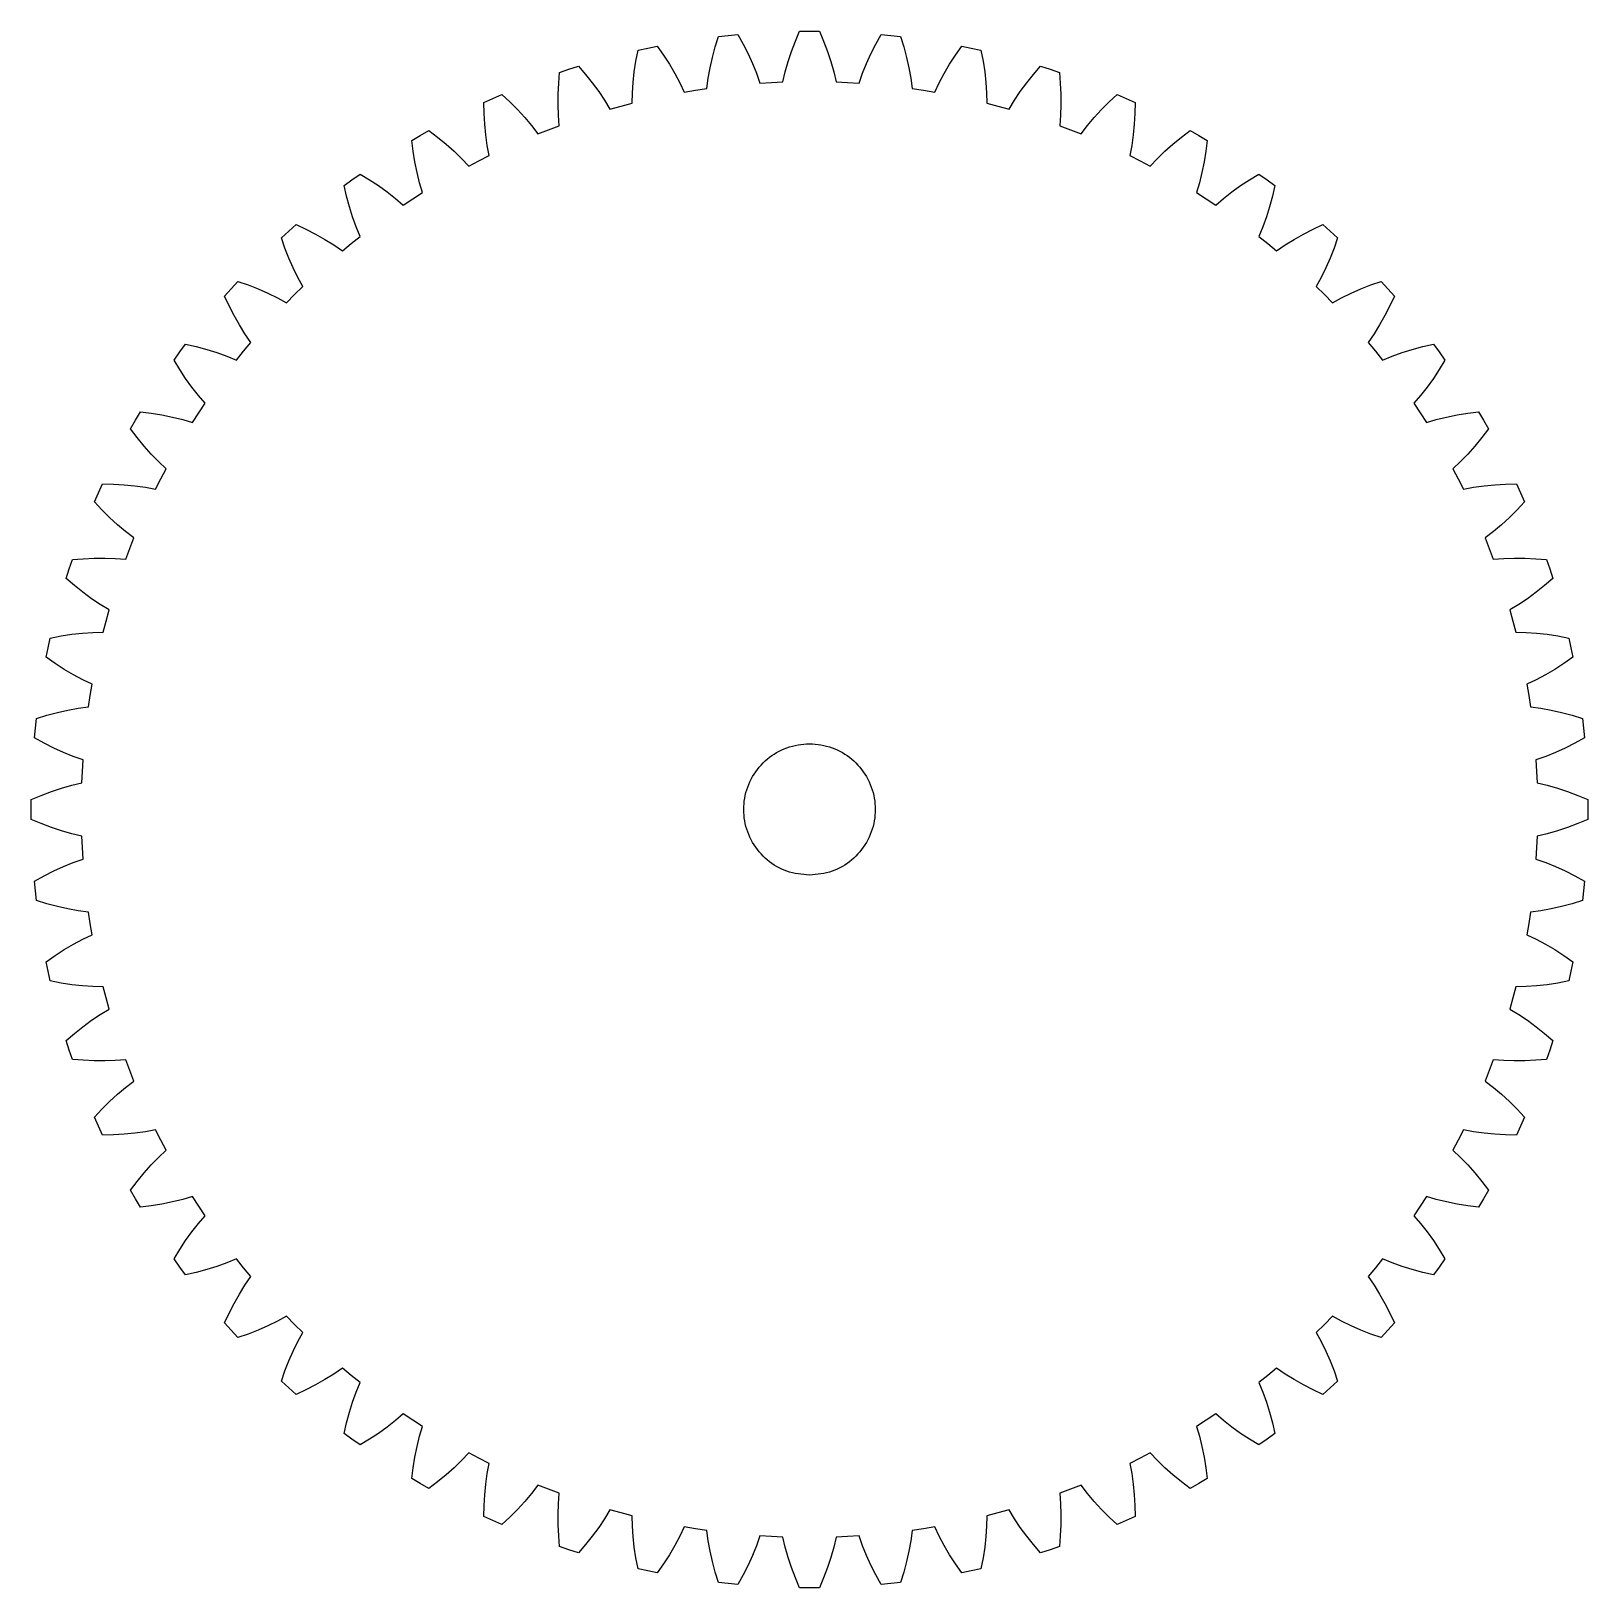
# Model space of a CAD drawing. Extents: x -45 to 256, y -4 to 297.
import ezdxf

# ---------------------------------------------------------------- set-up
doc = ezdxf.new("R2010")
doc.units = 0
doc.layers.add('Layer_1', color=7, linetype='CONTINUOUS')

msp = doc.modelspace()

# ---------------------------------------------------------------- linework, layer by layer
at = {"layer": 'Layer_1', "color": 7}
for p, q in [((87.605447, 294.07406), (88.220211, 296.102871)), ((88.220211, 296.102871), (90.114092, 296.314086)), ((90.114092, 296.314086), (92.010512, 296.501256)), ((92.010512, 296.501256), (93.033652, 294.6446)), ((102.36248, 293.215935), (103.104273, 295.172384)), ((103.104273, 295.172384), (103.927741, 297.125813)), ((103.927741, 297.125813), (105.833333, 297.137892)), ((105.833333, 297.137892), (107.738926, 297.125813)), ((107.738926, 297.125813), (108.562394, 295.172384)), ((108.562394, 295.172384), (109.304187, 293.215935)), ((118.633014, 294.6446), (119.656154, 296.501256)), ((119.656154, 296.501256), (121.552575, 296.314086)), ((121.552575, 296.314086), (123.446455, 296.102871)), ((123.446455, 296.102871), (124.06122, 294.07406)), ((72.306321, 291.361707), (72.705666, 293.44366)), ((72.705666, 293.44366), (74.56709, 293.851669)), ((74.56709, 293.851669), (76.433539, 294.236055)), ((76.433539, 294.236055), (77.645147, 292.496522)), ((77.645147, 292.496522), (78.777507, 290.737036)), ((86.625571, 290.034895), (87.072216, 292.050809)), ((87.072216, 292.050809), (87.605447, 294.07406)), ((93.033652, 294.6446), (93.97588, 292.776402)), ((93.97588, 292.776402), (94.831916, 290.897395)), ((101.707555, 291.257736), (102.36248, 293.215935)), ((109.304187, 293.215935), (109.959112, 291.257736)), ((116.834751, 290.897395), (117.690787, 292.776402)), ((117.690787, 292.776402), (118.633014, 294.6446)), ((124.06122, 294.07406), (124.594451, 292.050809)), ((124.594451, 292.050809), (125.041096, 290.034895)), ((132.889159, 290.737036), (134.02152, 292.496522)), ((134.02152, 292.496522), (135.233128, 294.236055)), ((135.233128, 294.236055), (137.099576, 293.851669)), ((137.099576, 293.851669), (138.961001, 293.44366)), ((138.961001, 293.44366), (139.360346, 291.361707)), ((57.374536, 287.065014), (57.554058, 289.177307)), ((57.554058, 289.177307), (59.36265, 289.77765)), ((59.36265, 289.77765), (61.178694, 290.35502)), ((61.178694, 290.35502), (62.565506, 288.751659)), ((62.565506, 288.751659), (63.875553, 287.120189)), ((71.754012, 287.242222), (71.987495, 289.29378)), ((71.987495, 289.29378), (72.306321, 291.361707)), ((78.777507, 290.737036), (79.825257, 288.957822)), ((79.825257, 288.957822), (80.780918, 287.158656)), ((86.272652, 288.028465), (86.625571, 290.034895)), ((94.831916, 290.897395), (95.594283, 289.008199)), ((95.594283, 289.008199), (96.251635, 287.109126)), ((100.691611, 287.341818), (101.146864, 289.299198)), ((101.146864, 289.299198), (101.707555, 291.257736)), ((109.959112, 291.257736), (110.519803, 289.299198)), ((110.519803, 289.299198), (110.975055, 287.341818)), ((115.415032, 287.109126), (116.072384, 289.008199)), ((116.072384, 289.008199), (116.834751, 290.897395)), ((125.041096, 290.034895), (125.394014, 288.028465)), ((130.885748, 287.158656), (131.841409, 288.957822)), ((131.841409, 288.957822), (132.889159, 290.737036)), ((139.360346, 291.361707), (139.679172, 289.29378)), ((139.679172, 289.29378), (139.912654, 287.242222)), ((147.791114, 287.120189), (149.101161, 288.751659)), ((149.101161, 288.751659), (150.487973, 290.35502)), ((150.487973, 290.35502), (152.304016, 289.77765)), ((152.304016, 289.77765), (154.112609, 289.177307)), ((154.112609, 289.177307), (154.292131, 287.065014)), ((57.273613, 284.975102), (57.374536, 287.065014)), ((63.875553, 287.120189), (65.10353, 285.460242)), ((71.61276, 285.209911), (71.754012, 287.242222)), ((80.780918, 287.158656), (81.633173, 285.338689)), ((83.826096, 285.7038), (86.024522, 286.034198)), ((86.024522, 286.034198), (86.272652, 288.028465)), ((96.251635, 287.109126), (98.470692, 287.243012)), ((98.470692, 287.243012), (100.691611, 287.341818)), ((110.975055, 287.341818), (113.195975, 287.243012)), ((113.195975, 287.243012), (115.415032, 287.109126)), ((125.394014, 288.028465), (125.642144, 286.034198)), ((125.642144, 286.034198), (127.840571, 285.7038)), ((130.033494, 285.338689), (130.885748, 287.158656)), ((139.912654, 287.242222), (140.053907, 285.209911)), ((146.563136, 285.460242), (147.791114, 287.120189)), ((154.292131, 287.065014), (154.393053, 284.975102)), ((42.93139, 283.350547), (44.667339, 284.136648)), ((42.973667, 281.231058), (42.93139, 283.350547)), ((44.667339, 284.136648), (46.413081, 284.90068)), ((46.413081, 284.90068), (47.959885, 283.451074)), ((47.959885, 283.451074), (49.433311, 281.965485)), ((57.255862, 282.910365), (57.273613, 284.975102)), ((57.327828, 280.874414), (57.255862, 282.910365)), ((65.10353, 285.460242), (66.242043, 283.770804)), ((66.242043, 283.770804), (67.279859, 282.049897)), ((69.422603, 282.642225), (71.574434, 283.20063)), ((71.574434, 283.20063), (71.61276, 285.209911)), ((81.633173, 285.338689), (83.826096, 285.7038)), ((127.840571, 285.7038), (130.033494, 285.338689)), ((140.053907, 285.209911), (140.092232, 283.20063)), ((140.092232, 283.20063), (142.244064, 282.642225)), ((144.386808, 282.049897), (145.424624, 283.770804)), ((145.424624, 283.770804), (146.563136, 285.460242)), ((154.410805, 282.910365), (154.338838, 280.874414)), ((154.393053, 284.975102), (154.410805, 282.910365)), ((162.233356, 281.965485), (163.706782, 283.451074)), ((163.706782, 283.451074), (165.253585, 284.90068)), ((165.253585, 284.90068), (166.999327, 284.136648)), ((166.999327, 284.136648), (168.735276, 283.350547)), ((168.735276, 283.350547), (168.692999, 281.231058)), ((43.091749, 279.142049), (42.973667, 281.231058)), ((49.433311, 281.965485), (50.828081, 280.44298)), ((50.828081, 280.44298), (52.136915, 278.881812)), ((57.49973, 278.872132), (57.327828, 280.874414)), ((67.279859, 282.049897), (69.422603, 282.642225)), ((142.244064, 282.642225), (144.386808, 282.049897)), ((154.338838, 280.874414), (154.166937, 278.872132)), ((159.529752, 278.881812), (160.838586, 280.44298)), ((160.838586, 280.44298), (162.233356, 281.965485)), ((168.692999, 281.231058), (168.574918, 279.142049)), ((28.99791, 276.027219), (30.642165, 276.990471)), ((30.642165, 276.990471), (32.298499, 277.932811)), ((32.298499, 277.932811), (33.988361, 276.652821)), ((43.289926, 277.086766), (43.091749, 279.142049)), ((43.574293, 275.069498), (43.289926, 277.086766)), ((52.136915, 278.881812), (53.348946, 277.278818)), ((53.348946, 277.278818), (55.41803, 278.091872)), ((55.41803, 278.091872), (57.49973, 278.872132)), ((154.166937, 278.872132), (156.248636, 278.091872)), ((156.248636, 278.091872), (158.31772, 277.278818)), ((158.31772, 277.278818), (159.529752, 278.881812)), ((168.376741, 277.086766), (168.092374, 275.069498)), ((168.574918, 279.142049), (168.376741, 277.086766)), ((177.678306, 276.652821), (179.368168, 277.932811)), ((179.368168, 277.932811), (181.024502, 276.990471)), ((181.024502, 276.990471), (182.668757, 276.027219)), ((29.261477, 273.92376), (28.99791, 276.027219)), ((29.597294, 271.858542), (29.261477, 273.92376)), ((33.988361, 276.652821), (35.608994, 275.329396)), ((35.608994, 275.329396), (37.155261, 273.961013)), ((37.155261, 273.961013), (38.620136, 272.545217)), ((43.954559, 273.096143), (43.574293, 275.069498)), ((168.092374, 275.069498), (167.712108, 273.096143)), ((173.046531, 272.545217), (174.511406, 273.961013)), ((174.511406, 273.961013), (176.057673, 275.329396)), ((176.057673, 275.329396), (177.678306, 276.652821)), ((182.405189, 273.92376), (182.069373, 271.858542)), ((182.668757, 276.027219), (182.405189, 273.92376)), ((30.009225, 269.835235), (29.597294, 271.858542)), ((38.620136, 272.545217), (39.993062, 271.07769)), ((39.993062, 271.07769), (41.965852, 272.10258)), ((41.965852, 272.10258), (43.954559, 273.096143)), ((167.712108, 273.096143), (169.700815, 272.10258)), ((169.700815, 272.10258), (171.673605, 271.07769)), ((171.673605, 271.07769), (173.046531, 272.545217)), ((182.069373, 271.858542), (181.657442, 269.835235)), ((15.90627, 267.287558), (17.440825, 268.417407)), ((17.440825, 268.417407), (18.989576, 269.527726)), ((18.989576, 269.527726), (20.803955, 268.431377)), ((20.803955, 268.431377), (22.554071, 267.284595)), ((30.502888, 267.85872), (30.009225, 269.835235)), ((31.087342, 265.935968), (30.502888, 267.85872)), ((181.163778, 267.85872), (180.579324, 265.935968)), ((181.657442, 269.835235), (181.163778, 267.85872)), ((189.112596, 267.284595), (190.862712, 268.431377)), ((190.862712, 268.431377), (192.67709, 269.527726)), ((192.67709, 269.527726), (194.225841, 268.417407)), ((194.225841, 268.417407), (195.760396, 267.287558)), ((16.388249, 265.223188), (15.90627, 267.287558)), ((16.938103, 263.204367), (16.388249, 265.223188)), ((22.554071, 267.284595), (24.234902, 266.085348)), ((24.234902, 266.085348), (25.83973, 264.830419)), ((25.83973, 264.830419), (27.358538, 263.514445)), ((27.358538, 263.514445), (29.213387, 264.739938)), ((29.213387, 264.739938), (31.087342, 265.935968)), ((180.579324, 265.935968), (182.45328, 264.739938)), ((182.45328, 264.739938), (184.308129, 263.514445)), ((184.308129, 263.514445), (185.826936, 264.830419)), ((185.826936, 264.830419), (187.431765, 266.085348)), ((187.431765, 266.085348), (189.112596, 267.284595)), ((195.278417, 265.223188), (194.728564, 263.204367)), ((195.760396, 267.287558), (195.278417, 265.223188)), ((17.559246, 261.235218), (16.938103, 263.204367)), ((194.728564, 263.204367), (194.107421, 261.235218)), ((5.207903, 258.511407), (6.632109, 259.777512)), ((6.632109, 259.777512), (8.551192, 258.876856)), ((8.551192, 258.876856), (10.411573, 257.919276)), ((18.256843, 259.321131), (17.559246, 261.235218)), ((19.039078, 257.469979), (18.256843, 259.321131)), ((193.409824, 259.321131), (192.627589, 257.469979)), ((194.107421, 261.235218), (193.409824, 259.321131)), ((201.255094, 257.919276), (203.115474, 258.876856)), ((203.115474, 258.876856), (205.034557, 259.777512)), ((205.034557, 259.777512), (206.458764, 258.511407)), ((3.799868, 257.227352), (5.207903, 258.511407)), ((4.49501, 255.224647), (3.799868, 257.227352)), ((10.411573, 257.919276), (12.208538, 256.902289)), ((12.208538, 256.902289), (13.935766, 255.821998)), ((13.935766, 255.821998), (15.583803, 254.671971)), ((15.583803, 254.671971), (17.300392, 256.084634)), ((17.300392, 256.084634), (19.039078, 257.469979)), ((192.627589, 257.469979), (194.366275, 256.084634)), ((194.366275, 256.084634), (196.082864, 254.671971)), ((196.082864, 254.671971), (197.7309, 255.821998)), ((197.7309, 255.821998), (199.458128, 256.902289)), ((199.458128, 256.902289), (201.255094, 257.919276)), ((206.458764, 258.511407), (207.866798, 257.227352)), ((207.866798, 257.227352), (207.171657, 255.224647)), ((5.252861, 253.274378), (4.49501, 255.224647)), ((6.076442, 251.380921), (5.252861, 253.274378)), ((206.413806, 253.274378), (205.590225, 251.380921)), ((207.171657, 255.224647), (206.413806, 253.274378)), ((6.970296, 249.550259), (6.076442, 251.380921)), ((205.590225, 251.380921), (204.69637, 249.550259)), ((-7.188623, 245.95678), (-5.922518, 247.380986)), ((-5.922518, 247.380986), (-4.638463, 248.789021)), ((-4.638463, 248.789021), (-2.635758, 248.093879)), ((-2.635758, 248.093879), (-0.68549, 247.336028)), ((-0.68549, 247.336028), (1.207968, 246.512447)), ((6.357366, 246.231523), (7.941733, 247.791026)), ((7.941733, 247.791026), (6.970296, 249.550259)), ((204.69637, 249.550259), (203.724933, 247.791026)), ((203.724933, 247.791026), (205.309301, 246.231523)), ((210.458699, 246.512447), (212.352156, 247.336028)), ((212.352156, 247.336028), (214.302425, 248.093879)), ((214.302425, 248.093879), (216.30513, 248.789021)), ((216.30513, 248.789021), (217.589185, 247.380986)), ((217.589185, 247.380986), (218.85529, 245.95678)), ((-6.287968, 244.037697), (-7.188623, 245.95678)), ((-5.330388, 242.177316), (-6.287968, 244.037697)), ((1.207968, 246.512447), (3.03863, 245.618593)), ((3.03863, 245.618593), (4.797862, 244.647156)), ((4.797862, 244.647156), (6.357366, 246.231523)), ((205.309301, 246.231523), (206.868804, 244.647156)), ((206.868804, 244.647156), (208.628036, 245.618593)), ((208.628036, 245.618593), (210.458699, 246.512447)), ((217.954634, 244.037697), (216.997054, 242.177316)), ((218.85529, 245.95678), (217.954634, 244.037697)), ((-4.3134, 240.380351), (-5.330388, 242.177316)), ((216.997054, 242.177316), (215.980066, 240.380351)), ((-3.23311, 238.653122), (-4.3134, 240.380351)), ((-2.083082, 237.005086), (-3.23311, 238.653122)), ((214.899776, 238.653122), (213.749749, 237.005086)), ((215.980066, 240.380351), (214.899776, 238.653122)), ((-16.938837, 233.599313), (-15.828518, 235.148064)), ((-15.828518, 235.148064), (-14.69867, 236.682619)), ((-14.69867, 236.682619), (-12.634299, 236.20064)), ((-12.634299, 236.20064), (-10.615478, 235.650786)), ((-10.615478, 235.650786), (-8.646329, 235.029643)), ((-8.646329, 235.029643), (-6.732242, 234.332046)), ((-4.88109, 233.549811), (-3.495746, 235.288497)), ((-3.495746, 235.288497), (-2.083082, 237.005086)), ((213.749749, 237.005086), (215.162412, 235.288497)), ((215.162412, 235.288497), (216.547756, 233.549811)), ((218.398908, 234.332046), (220.312996, 235.029643)), ((220.312996, 235.029643), (222.282145, 235.650786)), ((222.282145, 235.650786), (224.300965, 236.20064)), ((224.300965, 236.20064), (226.365336, 236.682619)), ((226.365336, 236.682619), (227.495185, 235.148064)), ((227.495185, 235.148064), (228.605503, 233.599313)), ((-15.842488, 231.784934), (-16.938837, 233.599313)), ((-14.695706, 230.034818), (-15.842488, 231.784934)), ((-6.732242, 234.332046), (-4.88109, 233.549811)), ((216.547756, 233.549811), (218.398908, 234.332046)), ((227.509155, 231.784934), (226.362373, 230.034818)), ((228.605503, 233.599313), (227.509155, 231.784934)), ((-13.496459, 228.353987), (-14.695706, 230.034818)), ((226.362373, 230.034818), (225.163126, 228.353987)), ((-12.24153, 226.749158), (-13.496459, 228.353987)), ((-10.925556, 225.230351), (-12.24153, 226.749158)), ((223.908197, 226.749158), (222.592223, 225.230351)), ((225.163126, 228.353987), (223.908197, 226.749158)), ((-24.401582, 221.946724), (-23.43833, 223.590979)), ((-23.43833, 223.590979), (-21.334871, 223.327412)), ((-21.334871, 223.327412), (-19.269654, 222.991595)), ((-19.269654, 222.991595), (-17.246346, 222.579664)), ((-17.246346, 222.579664), (-15.269831, 222.086001)), ((-13.347079, 221.501547), (-12.15105, 223.375502)), ((-12.15105, 223.375502), (-10.925556, 225.230351)), ((222.592223, 225.230351), (223.817716, 223.375502)), ((223.817716, 223.375502), (225.013746, 221.501547)), ((226.936498, 222.086001), (228.913013, 222.579664)), ((228.913013, 222.579664), (230.93632, 222.991595)), ((230.93632, 222.991595), (233.001538, 223.327412)), ((233.001538, 223.327412), (235.104996, 223.590979)), ((235.104996, 223.590979), (236.068249, 221.946724)), ((-25.343922, 220.29039), (-24.401582, 221.946724)), ((-24.063932, 218.600528), (-25.343922, 220.29039)), ((-15.269831, 222.086001), (-13.347079, 221.501547)), ((225.013746, 221.501547), (226.936498, 222.086001)), ((237.010589, 220.29039), (235.730598, 218.600528)), ((236.068249, 221.946724), (237.010589, 220.29039)), ((-22.740507, 216.979895), (-24.063932, 218.600528)), ((-21.372124, 215.433628), (-22.740507, 216.979895)), ((234.407174, 216.979895), (233.038791, 215.433628)), ((235.730598, 218.600528), (234.407174, 216.979895)), ((-19.956328, 213.968753), (-21.372124, 215.433628)), ((-18.488801, 212.595827), (-19.956328, 213.968753)), ((231.622995, 213.968753), (230.155468, 212.595827)), ((233.038791, 215.433628), (231.622995, 213.968753)), ((-20.507254, 208.63433), (-19.513691, 210.623037)), ((-19.513691, 210.623037), (-18.488801, 212.595827)), ((230.155468, 212.595827), (231.180358, 210.623037)), ((231.180358, 210.623037), (232.173921, 208.63433)), ((-32.311792, 206.175808), (-31.54776, 207.92155)), ((-31.54776, 207.92155), (-30.761658, 209.657498)), ((-30.761658, 209.657498), (-28.642169, 209.615222)), ((-28.642169, 209.615222), (-26.55316, 209.49714)), ((-26.55316, 209.49714), (-24.497877, 209.298963)), ((-24.497877, 209.298963), (-22.480609, 209.014596)), ((-22.480609, 209.014596), (-20.507254, 208.63433)), ((232.173921, 208.63433), (234.147275, 209.014596)), ((234.147275, 209.014596), (236.164543, 209.298963)), ((236.164543, 209.298963), (238.219827, 209.49714)), ((238.219827, 209.49714), (240.308836, 209.615222)), ((240.308836, 209.615222), (242.428324, 209.657498)), ((242.428324, 209.657498), (243.214426, 207.92155)), ((243.214426, 207.92155), (243.978458, 206.175808)), ((-30.862185, 204.629004), (-32.311792, 206.175808)), ((-29.376596, 203.155578), (-30.862185, 204.629004)), ((242.528852, 204.629004), (241.043262, 203.155578)), ((243.978458, 206.175808), (242.528852, 204.629004)), ((-27.854092, 201.760808), (-29.376596, 203.155578)), ((-26.292923, 200.451974), (-27.854092, 201.760808)), ((239.520758, 201.760808), (237.95959, 200.451974)), ((241.043262, 203.155578), (239.520758, 201.760808)), ((-24.689929, 199.239942), (-26.292923, 200.451974)), ((-25.502983, 197.170858), (-24.689929, 199.239942)), ((237.95959, 200.451974), (236.356596, 199.239942)), ((236.356596, 199.239942), (237.16965, 197.170858)), ((-26.283243, 195.089159), (-25.502983, 197.170858)), ((237.16965, 197.170858), (237.949909, 195.089159)), ((-37.766131, 191.410195), (-37.188761, 193.226238)), ((-37.188761, 193.226238), (-36.588418, 195.034831)), ((-36.588418, 195.034831), (-34.476126, 195.214353)), ((-34.476126, 195.214353), (-32.386214, 195.315276)), ((-32.386214, 195.315276), (-30.321476, 195.333027)), ((-30.321476, 195.333027), (-28.285525, 195.261061)), ((-28.285525, 195.261061), (-26.283243, 195.089159)), ((237.949909, 195.089159), (239.952191, 195.261061)), ((239.952191, 195.261061), (241.988142, 195.333027)), ((241.988142, 195.333027), (244.05288, 195.315276)), ((244.05288, 195.315276), (246.142792, 195.214353)), ((246.142792, 195.214353), (248.255084, 195.034831)), ((248.255084, 195.034831), (248.855428, 193.226238)), ((248.855428, 193.226238), (249.432798, 191.410195)), ((-36.16277, 190.023383), (-37.766131, 191.410195)), ((-34.5313, 188.713336), (-36.16277, 190.023383)), ((247.829437, 190.023383), (246.197967, 188.713336)), ((249.432798, 191.410195), (247.829437, 190.023383)), ((-32.871354, 187.485359), (-34.5313, 188.713336)), ((-31.181915, 186.346846), (-32.871354, 187.485359)), ((244.53802, 187.485359), (242.848582, 186.346846)), ((246.197967, 188.713336), (244.53802, 187.485359)), ((-29.461008, 185.30903), (-31.181915, 186.346846)), ((-30.053336, 183.166286), (-29.461008, 185.30903)), ((242.848582, 186.346846), (241.127675, 185.30903)), ((241.127675, 185.30903), (241.720003, 183.166286)), ((-38.772818, 180.282568), (-36.704891, 180.601394)), ((-36.704891, 180.601394), (-34.653333, 180.834877)), ((-34.653333, 180.834877), (-32.621022, 180.976129)), ((-32.621022, 180.976129), (-30.611741, 181.014455)), ((-30.611741, 181.014455), (-30.053336, 183.166286)), ((241.720003, 183.166286), (242.278408, 181.014455)), ((242.278408, 181.014455), (244.287689, 180.976129)), ((244.287689, 180.976129), (246.32, 180.834877)), ((246.32, 180.834877), (248.371558, 180.601394)), ((248.371558, 180.601394), (250.439484, 180.282568)), ((-41.647166, 176.15535), (-41.26278, 178.021798)), ((-41.26278, 178.021798), (-40.854771, 179.883223)), ((-40.854771, 179.883223), (-38.772818, 180.282568)), ((250.439484, 180.282568), (252.521438, 179.883223)), ((252.521438, 179.883223), (252.929446, 178.021798)), ((252.929446, 178.021798), (253.313833, 176.15535)), ((-39.907633, 174.943742), (-41.647166, 176.15535)), ((-38.148147, 173.811382), (-39.907633, 174.943742)), ((251.5743, 174.943742), (249.814814, 173.811382)), ((253.313833, 176.15535), (251.5743, 174.943742)), ((-36.368934, 172.763632), (-38.148147, 173.811382)), ((-34.569767, 171.807971), (-36.368934, 172.763632)), ((-32.7498, 170.955716), (-34.569767, 171.807971)), ((246.236434, 171.807971), (244.416467, 170.955716)), ((248.0356, 172.763632), (246.236434, 171.807971)), ((249.814814, 173.811382), (248.0356, 172.763632)), ((-33.445309, 166.564366), (-33.114911, 168.762793)), ((-33.114911, 168.762793), (-32.7498, 170.955716)), ((244.416467, 170.955716), (244.781578, 168.762793)), ((244.781578, 168.762793), (245.111976, 166.564366)), ((-41.485171, 164.983442), (-39.46192, 165.516673)), ((-39.46192, 165.516673), (-37.446006, 165.963318)), ((-37.446006, 165.963318), (-35.439576, 166.316237)), ((-35.439576, 166.316237), (-33.445309, 166.564366)), ((245.111976, 166.564366), (247.106242, 166.316237)), ((247.106242, 166.316237), (249.112673, 165.963318)), ((249.112673, 165.963318), (251.128586, 165.516673)), ((251.128586, 165.516673), (253.151838, 164.983442)), ((-43.912367, 160.578377), (-43.725197, 162.474797)), ((-43.725197, 162.474797), (-43.513982, 164.368678)), ((-43.513982, 164.368678), (-41.485171, 164.983442)), ((253.151838, 164.983442), (255.180648, 164.368678)), ((255.180648, 164.368678), (255.391864, 162.474797)), ((255.391864, 162.474797), (255.579033, 160.578377)), ((-42.055711, 159.555236), (-43.912367, 160.578377)), ((-40.187513, 158.613009), (-42.055711, 159.555236)), ((253.722378, 159.555236), (251.85418, 158.613009)), ((255.579033, 160.578377), (253.722378, 159.555236)), ((-38.308506, 157.756973), (-40.187513, 158.613009)), ((-36.41931, 156.994606), (-38.308506, 157.756973)), ((-34.520237, 156.337254), (-36.41931, 156.994606)), ((248.085977, 156.994606), (246.186904, 156.337254)), ((249.975172, 157.756973), (248.085977, 156.994606)), ((251.85418, 158.613009), (249.975172, 157.756973)), ((-34.752929, 151.897278), (-34.654123, 154.118197)), ((-34.654123, 154.118197), (-34.520237, 156.337254)), ((246.186904, 156.337254), (246.32079, 154.118197)), ((246.32079, 154.118197), (246.419596, 151.897278)), ((-40.627046, 150.226409), (-38.668847, 150.881334)), ((-38.668847, 150.881334), (-36.71031, 151.442025)), ((-36.71031, 151.442025), (-34.752929, 151.897278)), ((246.419596, 151.897278), (248.376976, 151.442025)), ((248.376976, 151.442025), (250.335514, 150.881334)), ((250.335514, 150.881334), (252.293713, 150.226409)), ((-44.549004, 146.755556), (-44.536924, 148.661148)), ((-44.536924, 148.661148), (-42.583495, 149.484616)), ((-42.583495, 149.484616), (-40.627046, 150.226409)), ((252.293713, 150.226409), (254.250162, 149.484616)), ((254.250162, 149.484616), (256.203591, 148.661148)), ((256.203591, 148.661148), (256.21567, 146.755556)), ((-44.536924, 144.849963), (-44.549004, 146.755556)), ((-42.583495, 144.026495), (-44.536924, 144.849963)), ((256.203591, 144.849963), (254.250162, 144.026495)), ((256.21567, 146.755556), (256.203591, 144.849963)), ((-40.627046, 143.284702), (-42.583495, 144.026495)), ((-38.668847, 142.629777), (-40.627046, 143.284702)), ((-36.71031, 142.069086), (-38.668847, 142.629777)), ((-34.752929, 141.613834), (-36.71031, 142.069086)), ((-34.654123, 139.392914), (-34.752929, 141.613834)), ((246.419596, 141.613834), (246.32079, 139.392914)), ((248.376976, 142.069086), (246.419596, 141.613834)), ((250.335514, 142.629777), (248.376976, 142.069086)), ((252.293713, 143.284702), (250.335514, 142.629777)), ((254.250162, 144.026495), (252.293713, 143.284702)), ((-34.520237, 137.173857), (-34.654123, 139.392914)), ((246.32079, 139.392914), (246.186904, 137.173857)), ((-40.187513, 134.898102), (-38.308506, 135.754138)), ((-38.308506, 135.754138), (-36.41931, 136.516505)), ((-36.41931, 136.516505), (-34.520237, 137.173857)), ((246.186904, 137.173857), (248.085977, 136.516505)), ((248.085977, 136.516505), (249.975172, 135.754138)), ((249.975172, 135.754138), (251.85418, 134.898102)), ((-43.912367, 132.932734), (-42.055711, 133.955875)), ((-43.725197, 131.036314), (-43.912367, 132.932734)), ((-42.055711, 133.955875), (-40.187513, 134.898102)), ((251.85418, 134.898102), (253.722378, 133.955875)), ((253.722378, 133.955875), (255.579033, 132.932734)), ((255.579033, 132.932734), (255.391864, 131.036314)), ((-43.513982, 129.142434), (-43.725197, 131.036314)), ((255.391864, 131.036314), (255.180648, 129.142434)), ((-41.485171, 128.527669), (-43.513982, 129.142434)), ((-39.46192, 127.994438), (-41.485171, 128.527669)), ((-37.446006, 127.547793), (-39.46192, 127.994438)), ((-35.439576, 127.194874), (-37.446006, 127.547793)), ((-33.445309, 126.946745), (-35.439576, 127.194874)), ((-33.114911, 124.748318), (-33.445309, 126.946745)), ((245.111976, 126.946745), (244.781578, 124.748318)), ((247.106242, 127.194874), (245.111976, 126.946745)), ((249.112673, 127.547793), (247.106242, 127.194874)), ((251.128586, 127.994438), (249.112673, 127.547793)), ((253.151838, 128.527669), (251.128586, 127.994438)), ((255.180648, 129.142434), (253.151838, 128.527669)), ((-32.7498, 122.555395), (-33.114911, 124.748318)), ((244.781578, 124.748318), (244.416467, 122.555395)), ((-38.148147, 119.69973), (-36.368934, 120.74748)), ((-36.368934, 120.74748), (-34.569767, 121.70314)), ((-34.569767, 121.70314), (-32.7498, 122.555395)), ((244.416467, 122.555395), (246.236434, 121.70314)), ((246.236434, 121.70314), (248.0356, 120.74748)), ((248.0356, 120.74748), (249.814814, 119.69973)), ((-41.647166, 117.355761), (-39.907633, 118.567369)), ((-41.26278, 115.489313), (-41.647166, 117.355761)), ((-39.907633, 118.567369), (-38.148147, 119.69973)), ((249.814814, 119.69973), (251.5743, 118.567369)), ((251.5743, 118.567369), (253.313833, 117.355761)), ((253.313833, 117.355761), (252.929446, 115.489313)), ((-40.854771, 113.627888), (-41.26278, 115.489313)), ((252.929446, 115.489313), (252.521438, 113.627888)), ((-38.772818, 113.228543), (-40.854771, 113.627888)), ((-36.704891, 112.909717), (-38.772818, 113.228543)), ((-34.653333, 112.676234), (-36.704891, 112.909717)), ((-32.621022, 112.534982), (-34.653333, 112.676234)), ((-30.611741, 112.496656), (-32.621022, 112.534982)), ((-30.053336, 110.344825), (-30.611741, 112.496656)), ((242.278408, 112.496656), (241.720003, 110.344825)), ((244.287689, 112.534982), (242.278408, 112.496656)), ((246.32, 112.676234), (244.287689, 112.534982)), ((248.371558, 112.909717), (246.32, 112.676234)), ((250.439484, 113.228543), (248.371558, 112.909717)), ((252.521438, 113.627888), (250.439484, 113.228543)), ((-29.461008, 108.202081), (-30.053336, 110.344825)), ((241.720003, 110.344825), (241.127675, 108.202081)), ((-34.5313, 104.797775), (-32.871354, 106.025752)), ((-32.871354, 106.025752), (-31.181915, 107.164265)), ((-31.181915, 107.164265), (-29.461008, 108.202081)), ((241.127675, 108.202081), (242.848582, 107.164265)), ((242.848582, 107.164265), (244.53802, 106.025752)), ((244.53802, 106.025752), (246.197967, 104.797775)), ((-37.766131, 102.100916), (-36.16277, 103.487728)), ((-36.16277, 103.487728), (-34.5313, 104.797775)), ((246.197967, 104.797775), (247.829437, 103.487728)), ((247.829437, 103.487728), (249.432798, 102.100916)), ((-37.188761, 100.284873), (-37.766131, 102.100916)), ((-36.588418, 98.47628), (-37.188761, 100.284873)), ((248.855428, 100.284873), (248.255084, 98.47628)), ((249.432798, 102.100916), (248.855428, 100.284873)), ((-34.476126, 98.296758), (-36.588418, 98.47628)), ((-32.386214, 98.195836), (-34.476126, 98.296758)), ((-30.321476, 98.178084), (-32.386214, 98.195836)), ((-28.285525, 98.25005), (-30.321476, 98.178084)), ((-26.283243, 98.421952), (-28.285525, 98.25005)), ((-25.502983, 96.340253), (-26.283243, 98.421952)), ((-24.689929, 94.271169), (-25.502983, 96.340253)), ((237.16965, 96.340253), (236.356596, 94.271169)), ((237.949909, 98.421952), (237.16965, 96.340253)), ((239.952191, 98.25005), (237.949909, 98.421952)), ((241.988142, 98.178084), (239.952191, 98.25005)), ((244.05288, 98.195836), (241.988142, 98.178084)), ((246.142792, 98.296758), (244.05288, 98.195836)), ((248.255084, 98.47628), (246.142792, 98.296758)), ((-26.292923, 93.059137), (-24.689929, 94.271169)), ((236.356596, 94.271169), (237.95959, 93.059137)), ((-30.862185, 88.882107), (-29.376596, 90.355533)), ((-29.376596, 90.355533), (-27.854092, 91.750303)), ((-27.854092, 91.750303), (-26.292923, 93.059137)), ((237.95959, 93.059137), (239.520758, 91.750303)), ((239.520758, 91.750303), (241.043262, 90.355533)), ((241.043262, 90.355533), (242.528852, 88.882107)), ((-32.311792, 87.335304), (-30.862185, 88.882107)), ((-31.54776, 85.589562), (-32.311792, 87.335304)), ((242.528852, 88.882107), (243.978458, 87.335304)), ((243.978458, 87.335304), (243.214426, 85.589562)), ((-30.761658, 83.853613), (-31.54776, 85.589562)), ((-22.480609, 84.496515), (-24.497877, 84.212148)), ((-20.507254, 84.876781), (-22.480609, 84.496515)), ((-19.513691, 82.888074), (-20.507254, 84.876781)), ((232.173921, 84.876781), (231.180358, 82.888074)), ((234.147275, 84.496515), (232.173921, 84.876781)), ((236.164543, 84.212148), (234.147275, 84.496515)), ((243.214426, 85.589562), (242.428324, 83.853613)), ((-28.642169, 83.89589), (-30.761658, 83.853613)), ((-26.55316, 84.013971), (-28.642169, 83.89589)), ((-24.497877, 84.212148), (-26.55316, 84.013971)), ((-18.488801, 80.915284), (-19.513691, 82.888074)), ((231.180358, 82.888074), (230.155468, 80.915284)), ((238.219827, 84.013971), (236.164543, 84.212148)), ((240.308836, 83.89589), (238.219827, 84.013971)), ((242.428324, 83.853613), (240.308836, 83.89589)), ((-21.372124, 78.077483), (-19.956328, 79.542358)), ((-19.956328, 79.542358), (-18.488801, 80.915284)), ((230.155468, 80.915284), (231.622995, 79.542358)), ((231.622995, 79.542358), (233.038791, 78.077483)), ((-24.063932, 74.910583), (-22.740507, 76.531216)), ((-22.740507, 76.531216), (-21.372124, 78.077483)), ((233.038791, 78.077483), (234.407174, 76.531216)), ((234.407174, 76.531216), (235.730598, 74.910583)), ((-25.343922, 73.220721), (-24.063932, 74.910583)), ((-24.401582, 71.564387), (-25.343922, 73.220721)), ((235.730598, 74.910583), (237.010589, 73.220721)), ((237.010589, 73.220721), (236.068249, 71.564387)), ((-23.43833, 69.920132), (-24.401582, 71.564387)), ((-21.334871, 70.1837), (-23.43833, 69.920132)), ((-19.269654, 70.519516), (-21.334871, 70.1837)), ((-17.246346, 70.931447), (-19.269654, 70.519516)), ((-15.269831, 71.42511), (-17.246346, 70.931447)), ((-13.347079, 72.009564), (-15.269831, 71.42511)), ((-12.15105, 70.135609), (-13.347079, 72.009564)), ((-10.925556, 68.28076), (-12.15105, 70.135609)), ((223.817716, 70.135609), (222.592223, 68.28076)), ((225.013746, 72.009564), (223.817716, 70.135609)), ((226.936498, 71.42511), (225.013746, 72.009564)), ((228.913013, 70.931447), (226.936498, 71.42511)), ((230.93632, 70.519516), (228.913013, 70.931447)), ((233.001538, 70.1837), (230.93632, 70.519516)), ((235.104996, 69.920132), (233.001538, 70.1837)), ((236.068249, 71.564387), (235.104996, 69.920132)), ((-13.496459, 65.157124), (-12.24153, 66.761953)), ((-12.24153, 66.761953), (-10.925556, 68.28076)), ((222.592223, 68.28076), (223.908197, 66.761953)), ((223.908197, 66.761953), (225.163126, 65.157124)), ((-15.842488, 61.726177), (-14.695706, 63.476293)), ((-14.695706, 63.476293), (-13.496459, 65.157124)), ((225.163126, 65.157124), (226.362373, 63.476293)), ((226.362373, 63.476293), (227.509155, 61.726177)), ((-16.938837, 59.911798), (-15.842488, 61.726177)), ((227.509155, 61.726177), (228.605503, 59.911798)), ((-15.828518, 58.363048), (-16.938837, 59.911798)), ((-14.69867, 56.828492), (-15.828518, 58.363048)), ((-12.634299, 57.310472), (-14.69867, 56.828492)), ((-10.615478, 57.860325), (-12.634299, 57.310472)), ((-8.646329, 58.481468), (-10.615478, 57.860325)), ((-6.732242, 59.179065), (-8.646329, 58.481468)), ((-4.88109, 59.9613), (-6.732242, 59.179065)), ((-3.495746, 58.222614), (-4.88109, 59.9613)), ((-2.083082, 56.506025), (-3.495746, 58.222614)), ((215.162412, 58.222614), (213.749749, 56.506025)), ((216.547756, 59.9613), (215.162412, 58.222614)), ((218.398908, 59.179065), (216.547756, 59.9613)), ((220.312996, 58.481468), (218.398908, 59.179065)), ((222.282145, 57.860325), (220.312996, 58.481468)), ((224.300965, 57.310472), (222.282145, 57.860325)), ((226.365336, 56.828492), (224.300965, 57.310472)), ((227.495185, 58.363048), (226.365336, 56.828492)), ((228.605503, 59.911798), (227.495185, 58.363048)), ((-4.3134, 53.13076), (-3.23311, 54.857989)), ((-3.23311, 54.857989), (-2.083082, 56.506025)), ((213.749749, 56.506025), (214.899776, 54.857989)), ((214.899776, 54.857989), (215.980066, 53.13076)), ((-6.287968, 49.473414), (-5.330388, 51.333795)), ((-5.330388, 51.333795), (-4.3134, 53.13076)), ((215.980066, 53.13076), (216.997054, 51.333795)), ((216.997054, 51.333795), (217.954634, 49.473414)), ((-7.188623, 47.554332), (-6.287968, 49.473414)), ((4.797862, 48.863956), (3.03863, 47.892518)), ((6.357366, 47.279588), (4.797862, 48.863956)), ((206.868804, 48.863956), (205.309301, 47.279588)), ((208.628036, 47.892518), (206.868804, 48.863956)), ((217.954634, 49.473414), (218.85529, 47.554332)), ((-5.922518, 46.130125), (-7.188623, 47.554332)), ((-4.638463, 44.72209), (-5.922518, 46.130125)), ((-2.635758, 45.417232), (-4.638463, 44.72209)), ((-0.68549, 46.175083), (-2.635758, 45.417232)), ((1.207968, 46.998664), (-0.68549, 46.175083)), ((3.03863, 47.892518), (1.207968, 46.998664)), ((7.941733, 45.720085), (6.357366, 47.279588)), ((6.970296, 43.960852), (7.941733, 45.720085)), ((205.309301, 47.279588), (203.724933, 45.720085)), ((203.724933, 45.720085), (204.69637, 43.960852)), ((210.458699, 46.998664), (208.628036, 47.892518)), ((212.352156, 46.175083), (210.458699, 46.998664)), ((214.302425, 45.417232), (212.352156, 46.175083)), ((216.30513, 44.72209), (214.302425, 45.417232)), ((217.589185, 46.130125), (216.30513, 44.72209)), ((218.85529, 47.554332), (217.589185, 46.130125)), ((5.252861, 40.236733), (6.076442, 42.13019)), ((6.076442, 42.13019), (6.970296, 43.960852)), ((204.69637, 43.960852), (205.590225, 42.13019)), ((205.590225, 42.13019), (206.413806, 40.236733)), ((4.49501, 38.286464), (5.252861, 40.236733)), ((206.413806, 40.236733), (207.171657, 38.286464)), ((3.799868, 36.283759), (4.49501, 38.286464)), ((5.207903, 34.999704), (3.799868, 36.283759)), ((12.208538, 36.608822), (10.411573, 35.591835)), ((13.935766, 37.689113), (12.208538, 36.608822)), ((15.583803, 38.83914), (13.935766, 37.689113)), ((17.300392, 37.426477), (15.583803, 38.83914)), ((19.039078, 36.041132), (17.300392, 37.426477)), ((194.366275, 37.426477), (192.627589, 36.041132)), ((196.082864, 38.83914), (194.366275, 37.426477)), ((197.7309, 37.689113), (196.082864, 38.83914)), ((199.458128, 36.608822), (197.7309, 37.689113)), ((201.255094, 35.591835), (199.458128, 36.608822)), ((207.866798, 36.283759), (206.458764, 34.999704)), ((207.171657, 38.286464), (207.866798, 36.283759)), ((6.632109, 33.733599), (5.207903, 34.999704)), ((8.551192, 34.634255), (6.632109, 33.733599)), ((10.411573, 35.591835), (8.551192, 34.634255)), ((17.559246, 32.275893), (18.256843, 34.18998)), ((18.256843, 34.18998), (19.039078, 36.041132)), ((192.627589, 36.041132), (193.409824, 34.18998)), ((193.409824, 34.18998), (194.107421, 32.275893)), ((203.115474, 34.634255), (201.255094, 35.591835)), ((205.034557, 33.733599), (203.115474, 34.634255)), ((206.458764, 34.999704), (205.034557, 33.733599)), ((16.388249, 28.287924), (16.938103, 30.306744)), ((16.938103, 30.306744), (17.559246, 32.275893)), ((194.107421, 32.275893), (194.728564, 30.306744)), ((194.728564, 30.306744), (195.278417, 28.287924)), ((15.90627, 26.223553), (16.388249, 28.287924)), ((24.234902, 27.425763), (22.554071, 26.226516)), ((25.83973, 28.680692), (24.234902, 27.425763)), ((27.358538, 29.996666), (25.83973, 28.680692)), ((29.213387, 28.771173), (27.358538, 29.996666)), ((31.087342, 27.575143), (29.213387, 28.771173)), ((30.502888, 25.652391), (31.087342, 27.575143)), ((182.45328, 28.771173), (180.579324, 27.575143)), ((180.579324, 27.575143), (181.163778, 25.652391)), ((184.308129, 29.996666), (182.45328, 28.771173)), ((185.826936, 28.680692), (184.308129, 29.996666)), ((187.431765, 27.425763), (185.826936, 28.680692)), ((189.112596, 26.226516), (187.431765, 27.425763)), ((195.278417, 28.287924), (195.760396, 26.223553)), ((17.440825, 25.093704), (15.90627, 26.223553)), ((18.989576, 23.983386), (17.440825, 25.093704)), ((20.803955, 25.079734), (18.989576, 23.983386)), ((22.554071, 26.226516), (20.803955, 25.079734)), ((30.009225, 23.675876), (30.502888, 25.652391)), ((181.163778, 25.652391), (181.657442, 23.675876)), ((190.862712, 25.079734), (189.112596, 26.226516)), ((192.67709, 23.983386), (190.862712, 25.079734)), ((194.225841, 25.093704), (192.67709, 23.983386)), ((195.760396, 26.223553), (194.225841, 25.093704)), ((29.261477, 19.587351), (29.597294, 21.652569)), ((29.597294, 21.652569), (30.009225, 23.675876)), ((39.993062, 22.433421), (38.620136, 20.965894)), ((41.965852, 21.408531), (39.993062, 22.433421)), ((43.954559, 20.414968), (41.965852, 21.408531)), ((169.700815, 21.408531), (167.712108, 20.414968)), ((171.673605, 22.433421), (169.700815, 21.408531)), ((173.046531, 20.965894), (171.673605, 22.433421)), ((181.657442, 23.675876), (182.069373, 21.652569)), ((182.069373, 21.652569), (182.405189, 19.587351)), ((28.99791, 17.483892), (29.261477, 19.587351)), ((35.608994, 18.181715), (33.988361, 16.85829)), ((37.155261, 19.550098), (35.608994, 18.181715)), ((38.620136, 20.965894), (37.155261, 19.550098)), ((43.289926, 16.424346), (43.574293, 18.441614)), ((43.574293, 18.441614), (43.954559, 20.414968)), ((167.712108, 20.414968), (168.092374, 18.441614)), ((168.092374, 18.441614), (168.376741, 16.424346)), ((174.511406, 19.550098), (173.046531, 20.965894)), ((176.057673, 18.181715), (174.511406, 19.550098)), ((177.678306, 16.85829), (176.057673, 18.181715)), ((182.405189, 19.587351), (182.668757, 17.483892)), ((30.642165, 16.52064), (28.99791, 17.483892)), ((32.298499, 15.5783), (30.642165, 16.52064)), ((33.988361, 16.85829), (32.298499, 15.5783)), ((43.091749, 14.369062), (43.289926, 16.424346)), ((53.348946, 16.232293), (52.136915, 14.629299)), ((55.41803, 15.419239), (53.348946, 16.232293)), ((57.49973, 14.63898), (55.41803, 15.419239)), ((156.248636, 15.419239), (154.166937, 14.63898)), ((158.31772, 16.232293), (156.248636, 15.419239)), ((159.529752, 14.629299), (158.31772, 16.232293)), ((168.376741, 16.424346), (168.574918, 14.369062)), ((179.368168, 15.5783), (177.678306, 16.85829)), ((181.024502, 16.52064), (179.368168, 15.5783)), ((182.668757, 17.483892), (181.024502, 16.52064)), ((42.93139, 10.160564), (42.973667, 12.280053)), ((42.973667, 12.280053), (43.091749, 14.369062)), ((50.828081, 13.068131), (49.433311, 11.545626)), ((52.136915, 14.629299), (50.828081, 13.068131)), ((57.255862, 10.600746), (57.327828, 12.636698)), ((57.327828, 12.636698), (57.49973, 14.63898)), ((154.166937, 14.63898), (154.338838, 12.636698)), ((154.338838, 12.636698), (154.410805, 10.600746)), ((160.838586, 13.068131), (159.529752, 14.629299)), ((162.233356, 11.545626), (160.838586, 13.068131)), ((168.574918, 14.369062), (168.692999, 12.280053)), ((168.692999, 12.280053), (168.735276, 10.160564)), ((44.667339, 9.374463), (42.93139, 10.160564)), ((46.413081, 8.610431), (44.667339, 9.374463)), ((47.959885, 10.060037), (46.413081, 8.610431)), ((49.433311, 11.545626), (47.959885, 10.060037)), ((57.273613, 8.536009), (57.255862, 10.600746)), ((66.242043, 9.740307), (65.10353, 8.050869)), ((67.279859, 11.461214), (66.242043, 9.740307)), ((69.422603, 10.868886), (67.279859, 11.461214)), ((71.574434, 10.310481), (69.422603, 10.868886)), ((71.61276, 8.3012), (71.574434, 10.310481)), ((140.092232, 10.310481), (140.053907, 8.3012)), ((142.244064, 10.868886), (140.092232, 10.310481)), ((144.386808, 11.461214), (142.244064, 10.868886)), ((145.424624, 9.740307), (144.386808, 11.461214)), ((146.563136, 8.050869), (145.424624, 9.740307)), ((154.410805, 10.600746), (154.393053, 8.536009)), ((163.706782, 10.060037), (162.233356, 11.545626)), ((165.253585, 8.610431), (163.706782, 10.060037)), ((166.999327, 9.374463), (165.253585, 8.610431)), ((168.735276, 10.160564), (166.999327, 9.374463)), ((57.374536, 6.446097), (57.273613, 8.536009)), ((57.554058, 4.333804), (57.374536, 6.446097)), ((63.875553, 6.390922), (62.565506, 4.759452)), ((65.10353, 8.050869), (63.875553, 6.390922)), ((71.754012, 6.268889), (71.61276, 8.3012)), ((71.987495, 4.217331), (71.754012, 6.268889)), ((80.780918, 6.352455), (79.825257, 4.553289)), ((81.633173, 8.172422), (80.780918, 6.352455)), ((83.826096, 7.807311), (81.633173, 8.172422)), ((86.024522, 7.476913), (83.826096, 7.807311)), ((86.272652, 5.482646), (86.024522, 7.476913)), ((96.251635, 6.401985), (95.594283, 4.502912)), ((98.470692, 6.268099), (96.251635, 6.401985)), ((100.691611, 6.169293), (98.470692, 6.268099)), ((101.146864, 4.211913), (100.691611, 6.169293)), ((110.975055, 6.169293), (110.519803, 4.211913)), ((113.195975, 6.268099), (110.975055, 6.169293)), ((115.415032, 6.401985), (113.195975, 6.268099)), ((116.072384, 4.502912), (115.415032, 6.401985)), ((125.642144, 7.476913), (125.394014, 5.482646)), ((127.840571, 7.807311), (125.642144, 7.476913)), ((130.033494, 8.172422), (127.840571, 7.807311)), ((130.885748, 6.352455), (130.033494, 8.172422)), ((131.841409, 4.553289), (130.885748, 6.352455)), ((139.912654, 6.268889), (139.679172, 4.217331)), ((140.053907, 8.3012), (139.912654, 6.268889)), ((147.791114, 6.390922), (146.563136, 8.050869)), ((149.101161, 4.759452), (147.791114, 6.390922)), ((154.292131, 6.446097), (154.112609, 4.333804)), ((154.393053, 8.536009), (154.292131, 6.446097)), ((59.36265, 3.733461), (57.554058, 4.333804)), ((61.178694, 3.156091), (59.36265, 3.733461)), ((62.565506, 4.759452), (61.178694, 3.156091)), ((72.306321, 2.149404), (71.987495, 4.217331)), ((79.825257, 4.553289), (78.777507, 2.774075)), ((86.625571, 3.476216), (86.272652, 5.482646)), ((87.072216, 1.460302), (86.625571, 3.476216)), ((95.594283, 4.502912), (94.831916, 2.613716)), ((101.707555, 2.253375), (101.146864, 4.211913)), ((110.519803, 4.211913), (109.959112, 2.253375)), ((116.834751, 2.613716), (116.072384, 4.502912)), ((125.041096, 3.476216), (124.594451, 1.460302)), ((125.394014, 5.482646), (125.041096, 3.476216)), ((132.889159, 2.774075), (131.841409, 4.553289)), ((139.679172, 4.217331), (139.360346, 2.149404)), ((150.487973, 3.156091), (149.101161, 4.759452)), ((152.304016, 3.733461), (150.487973, 3.156091)), ((154.112609, 4.333804), (152.304016, 3.733461)), ((72.705666, 0.067451), (72.306321, 2.149404)), ((74.56709, -0.340558), (72.705666, 0.067451)), ((77.645147, 1.014589), (76.433539, -0.724944)), ((78.777507, 2.774075), (77.645147, 1.014589)), ((87.605447, -0.562949), (87.072216, 1.460302)), ((93.97588, 0.734709), (93.033652, -1.133489)), ((94.831916, 2.613716), (93.97588, 0.734709)), ((102.36248, 0.295176), (101.707555, 2.253375)), ((103.104273, -1.661273), (102.36248, 0.295176)), ((109.304187, 0.295176), (108.562394, -1.661273)), ((109.959112, 2.253375), (109.304187, 0.295176)), ((117.690787, 0.734709), (116.834751, 2.613716)), ((118.633014, -1.133489), (117.690787, 0.734709)), ((124.594451, 1.460302), (124.06122, -0.562949)), ((134.02152, 1.014589), (132.889159, 2.774075)), ((135.233128, -0.724944), (134.02152, 1.014589)), ((138.961001, 0.067451), (137.099576, -0.340558)), ((139.360346, 2.149404), (138.961001, 0.067451)), ((76.433539, -0.724944), (74.56709, -0.340558)), ((88.220211, -2.59176), (87.605447, -0.562949)), ((90.114092, -2.802975), (88.220211, -2.59176)), ((92.010512, -2.990144), (90.114092, -2.802975)), ((93.033652, -1.133489), (92.010512, -2.990144)), ((103.927741, -3.614702), (103.104273, -1.661273)), ((108.562394, -1.661273), (107.738926, -3.614702)), ((119.656154, -2.990144), (118.633014, -1.133489)), ((121.552575, -2.802975), (119.656154, -2.990144)), ((123.446455, -2.59176), (121.552575, -2.802975)), ((124.06122, -0.562949), (123.446455, -2.59176)), ((137.099576, -0.340558), (135.233128, -0.724944)), ((105.833333, -3.626781), (103.927741, -3.614702)), ((107.738926, -3.614702), (105.833333, -3.626781))]:
    msp.add_line(p, q, dxfattribs=at)
msp.add_open_spline([(105.833333, 134.055556), (107.318149, 134.207295), (110.266531, 134.508601), (114.162863, 136.846248), (117.059683, 140.268959), (118.59606, 144.507341), (118.59606, 149.004743), (117.059683, 153.237189), (114.162863, 156.683602), (110.266531, 158.933183), (105.833333, 159.718624), (101.400136, 158.933183), (97.503804, 156.683602), (94.606983, 153.237189), (93.070606, 149.004743), (93.070606, 144.507341), (94.606983, 140.268959), (97.503804, 136.846248), (101.400136, 134.508601), (104.348517, 134.207295), (105.833333, 134.055556)], degree=3, knots=[0, 0, 0, 0, 4.431844, 8.800262, 13.232106, 17.66395, 22.032368, 26.464212, 30.896057, 35.264474, 39.696318, 44.128163, 48.49658, 52.928425, 57.360269, 61.728686, 66.160531, 70.592375, 74.960793, 79.392637, 79.392637, 79.392637, 79.392637], dxfattribs=at)

doc.saveas('drawing.dxf')
